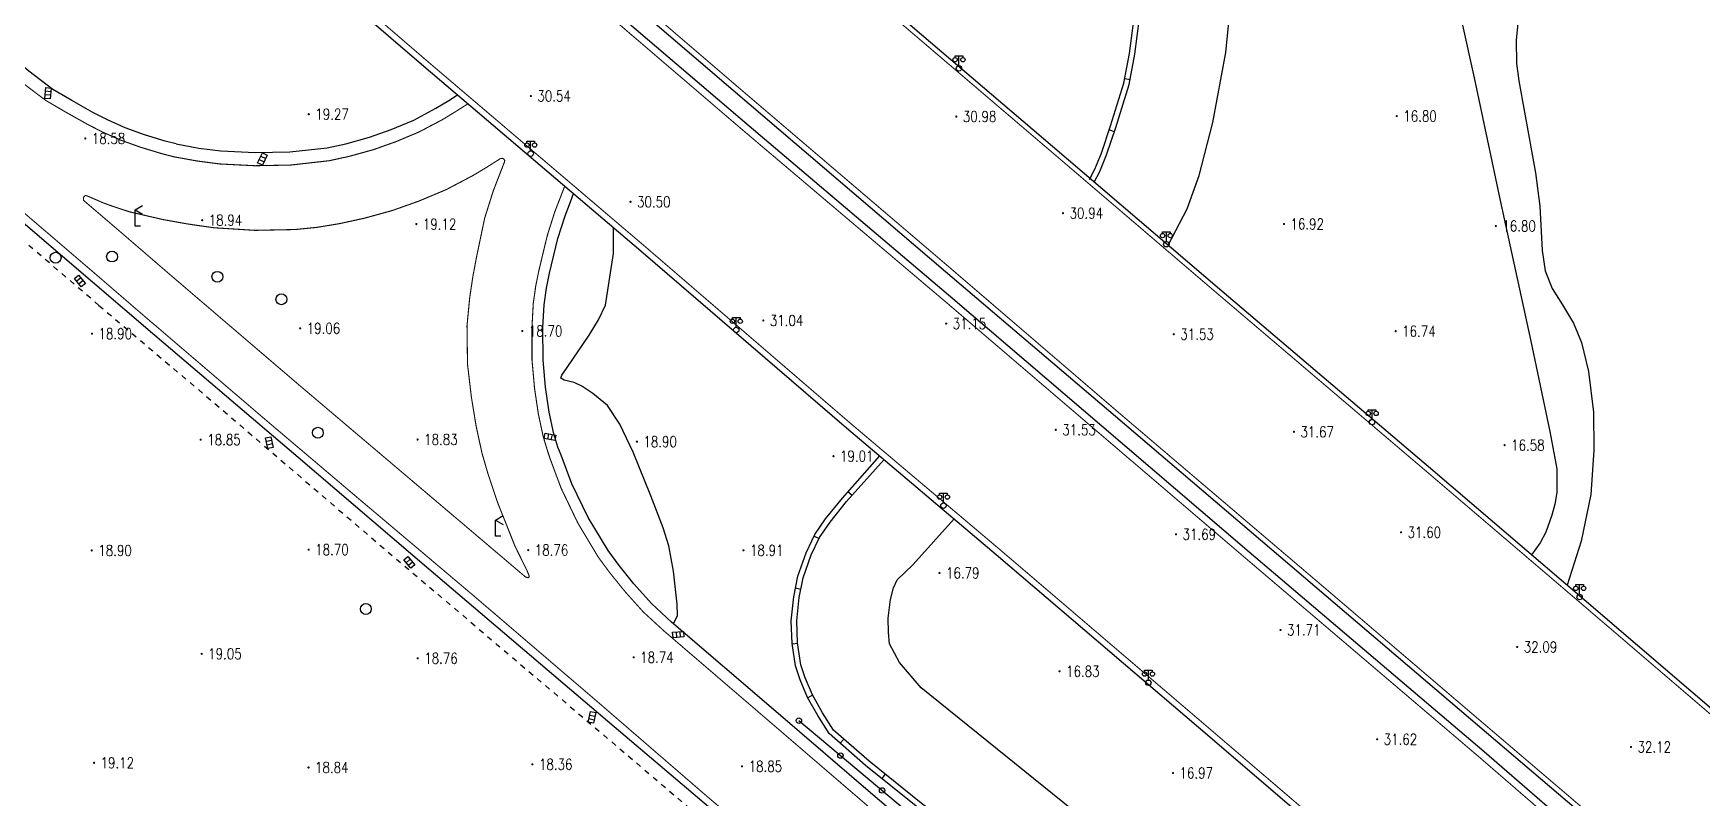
# Model space of a CAD drawing. Extents: x 404846 to 408477, y 3390929 to 3392894.
# Drawn here: x 407795.9 to 407949.5, y 3391441.5 to 3391511.8 of the extents above; entities that cross this region are included whole.
import ezdxf
from ezdxf.enums import TextEntityAlignment as Align

# ---------------------------------------------------------------- set-up
doc = ezdxf.new("R2010")
doc.units = 0
doc.header["$LTSCALE"] = 0.5
doc.linetypes.add('X6', pattern=[2, 1, -1])
doc.layers.get('0').update_dxf_attribs({"linetype": 'CONTINUOUS'})
doc.layers.add('ASSIST', color=7, linetype='CONTINUOUS', plot=False)
for name, color, linetype in [('DLDW', 11, 'CONTINUOUS'), ('DLSS', 4, 'CONTINUOUS'), ('DMTZ', 3, 'CONTINUOUS'), ('GCD', 1, 'CONTINUOUS'), ('GXYZ', 2, 'CONTINUOUS'), ('JMD', 6, 'CONTINUOUS'), ('SXSS', 5, 'CONTINUOUS'), ('ZBTZ', 3, 'CONTINUOUS')]:
    doc.layers.add(name, color=color, linetype=linetype)
doc.styles.add('HZ', font='rs.shx', dxfattribs={"width": 0.8, "bigfont": 'hztxt.shx'})
doc.linetypes.add('10422', pattern='A,0.75,[150,AAA.SHX,S=0.5,R=0,X=0,Y=0.5],1.5,[177,AAA.SHX,S=1,R=0,X=0,Y=0.4],0.75', length=3)
doc.linetypes.add('1161', pattern='A,0,[149,AAA.SHX,S=0.15,R=0,X=0,Y=0],-1.6', length=1.6)
doc.linetypes.add('444', pattern='A,4.5,[145,AAA.SHX,S=1,R=0,X=0,Y=1],4.5,-0.5,[146,AAA.SHX,S=1,R=0,X=0,Y=0],-0.5', length=10)

# ---------------------------------------------------------------- blocks, each defined once
blk = doc.blocks.new('gc097')
for p, q in [((-0.7, 2), (-0.7, 2.3)), ((-0.7, 2.3), (0.7, 2.3)), ((0, 0.5), (0, 2.3)), ((0.7, 2.3), (0.7, 2))]:
    blk.add_line(p, q)
for centre, radius in [((-0.7, 1.6), 0.4), ((0, 0), 0.5), ((0.73, 1.6), 0.4)]:
    blk.add_circle(centre, radius)
blk = doc.blocks.new('gc052')
for p, q in [((0, 3), (1.39, 3.8)), ((0, 3), (1.39, 2.2)), ((0, 0), (0, 3)), ((1, 0), (0, 0))]:
    blk.add_line(p, q)
blk = doc.blocks.new('GC200')
at = {"linetype": 'Continuous', "const_width": 0.2, "flags": 128}
blk.add_lwpolyline([(-0.1, 0, 1), (0.1, 0, 1)], format="xyb", close=True, dxfattribs=at)
blk = doc.blocks.new('gc188')
blk.add_circle((0, 0), 1)
blk = doc.blocks.new('gc041')
for p, q in [((-1, 0.5), (1, 0.5)), ((-1, -0.5), (-1, 0.5)), ((-0.33, 0.5), (-0.33, -0.5)), ((0.33, 0.5), (0.33, -0.5)), ((1, 0.5), (1, -0.5)), ((1, -0.5), (-1, -0.5))]:
    blk.add_line(p, q)
blk = doc.blocks.new('gc170')
at = {"linetype": 'Continuous'}
blk.add_circle((0, 0), 0.5, dxfattribs=at)

msp = doc.modelspace()

# ---------------------------------------------------------------- linework, layer by layer
at = {"layer": 'ASSIST', "linetype": 'Continuous', "flags": 128}
for points, elevation in [([(407717.63, 3391628.421), (407739.31, 3391610.068), (407757.814, 3391594.27), (407769.206, 3391584.474), (407791.336, 3391565.567), (407827.53, 3391534.633), (407839.699, 3391524.275), (407860.332, 3391506.583), (407879.896, 3391489.907), (407895.533, 3391476.567), (407914.944, 3391460.054), (407928.86, 3391448.177), (407948.755, 3391431.23), (407960.388, 3391421.121), (407977.245, 3391406.673), (407989.616, 3391396.083), (408002.581, 3391384.986), (408018.632, 3391371.381), (408027.382, 3391363.852)], 33.577), ([(408027.99, 3391383.346), (408012.423, 3391396.541), (407999.486, 3391407.613), (407987.136, 3391418.213), (407970.258, 3391432.721), (407958.547, 3391442.682), (407938.684, 3391459.687), (407924.758, 3391471.572), (407905.338, 3391488.092), (407889.742, 3391501.416), (407870.195, 3391518.089), (407849.543, 3391535.796), (407826.483, 3391555.483), (407803.269, 3391575.355), (407767.707, 3391605.855), (407749.178, 3391621.675)], 33.577), ([(408037.348, 3391353.393), (408020.764, 3391367.559), (408006.025, 3391380.142), (407988.964, 3391394.777), (407976.434, 3391405.494), (407961.692, 3391418.033), (407951.321, 3391426.762), (407929.474, 3391445.669), (407907.852, 3391464.069), (407894.294, 3391475.649), (407880.576, 3391487.379), (407861.8, 3391503.272), (407842.032, 3391520.164), (407828.875, 3391531.544), (407809.095, 3391548.382), (407784.996, 3391568.981), (407774.425, 3391578.052), (407742.824, 3391605.225), (407728.522, 3391617.404)], 33.662), ([(407762.181, 3391568.414), (407803.295, 3391533.316), (407818.831, 3391520.015), (407831.853, 3391508.81), (407851.819, 3391491.816), (407870.756, 3391475.519), (407884.555, 3391463.862), (407903.178, 3391447.956), (407917.763, 3391435.477), (407933.54, 3391422.298), (407951.745, 3391406.611), (407951.738, 3391406.603), (407966.451, 3391393.954), (407978.859, 3391383.245), (407996.064, 3391368.564), (408007.114, 3391359.152), (408006.216, 3391357.944), (408009.811, 3391354.882), (408026.285, 3391340.773), (408026.283, 3391340.766), (408040.074, 3391328.987)], 33.662), ([(407866.383, 3391448.552), (407900.875, 3391419.62), (407905.543, 3391415.479), (407916.358, 3391406.397), (407921.705, 3391401.66), (407927.281, 3391396.893)], 18.831)]:
    msp.add_lwpolyline(points, dxfattribs=dict(at, elevation=elevation))
at = {"layer": 'DLSS', "linetype": 'Continuous', "const_width": 0.1, "flags": 128}
for points, elevation in [([(407727.188, 3391639.712), (407748.892, 3391621.339), (407767.42, 3391605.52), (407802.983, 3391575.021), (407826.197, 3391555.148), (407849.256, 3391535.462), (407869.909, 3391517.754), (407889.456, 3391501.081), (407905.052, 3391487.757), (407924.473, 3391471.236), (407938.397, 3391459.352), (407958.261, 3391442.346), (407969.972, 3391432.386), (407986.849, 3391417.879), (407999.2, 3391407.279), (408012.137, 3391396.205), (408028.203, 3391382.588), (408036.994, 3391375.023)], 31.493), ([(407895.828, 3391476.913), (407880.23, 3391490.298), (407860.666, 3391506.975), (407840.033, 3391524.666), (407827.864, 3391535.025), (407791.671, 3391565.959), (407769.541, 3391584.865), (407758.149, 3391594.661), (407739.644, 3391610.46), (407717.963, 3391628.814)], 29.809), ([(407952.106, 3391407.03), (407933.897, 3391422.72), (407918.12, 3391435.899), (407903.537, 3391448.376), (407884.913, 3391464.284), (407871.115, 3391475.94), (407852.178, 3391492.236), (407832.212, 3391509.23), (407819.191, 3391520.434), (407803.655, 3391533.737), (407762.54, 3391568.834), (407749.423, 3391580.054), (407733.182, 3391593.964), (407718.95, 3391606.083), (407707.1, 3391616.026)], 30.22), ([(407808.834, 3391500.458), (407807.721, 3391500.747), (407805.753, 3391501.344), (407803.905, 3391502.006), (407802.209, 3391502.763), (407800.808, 3391503.489), (407798.835, 3391504.598), (407797.029, 3391505.655), (407794.718, 3391507.398), (407791.455, 3391510.16), (407785.311, 3391515.397), (407777.367, 3391522.144)], 18.96), ([(407841.622, 3391519.69), (407861.38, 3391502.779), (407880.157, 3391486.885), (407893.873, 3391475.156), (407907.432, 3391463.576), (407929.052, 3391445.178), (407950.897, 3391426.272)], 31.508), ([(407808.834, 3391500.458), (407810.953, 3391500.076), (407813.064, 3391499.799), (407816.29, 3391499.637), (407819.586, 3391499.698), (407823.151, 3391500.1), (407824.943, 3391500.491), (407827.214, 3391501.117), (407829.294, 3391501.857), (407831.431, 3391502.755), (407833.553, 3391503.874), (407834.785, 3391504.623), (407835.92, 3391505.348)], 18.699), ([(407789.108, 3391500.374), (407801.311, 3391489.931)], 18.952), ([(407807.794, 3391494.689), (407810.05, 3391494.283), (407812.527, 3391493.926), (407816.299, 3391493.688), (407820.007, 3391493.763), (407822.022, 3391493.966), (407824.106, 3391494.309), (407826.347, 3391494.797), (407828.978, 3391495.523), (407831.413, 3391496.389), (407833.939, 3391497.45), (407836.445, 3391498.772), (407837.885, 3391499.648), (407838.899, 3391500.295)], 18.703), ([(407836.055, 3391466.155), (407841.21, 3391461.78), (407841.339, 3391461.739), (407841.431, 3391461.71), (407841.517, 3391461.724), (407841.528, 3391461.761), (407841.545, 3391461.877), (407841.366, 3391462.339), (407840.252, 3391464.595), (407838.644, 3391468.629), (407837.756, 3391471.282), (407837.211, 3391473.157), (407836.672, 3391475.631), (407836.222, 3391478.383), (407835.872, 3391481.386), (407835.827, 3391484.914), (407836.074, 3391487.49), (407836.368, 3391489.449), (407836.696, 3391491.194), (407837.455, 3391494.821), (407838.251, 3391497.34), (407839.277, 3391499.988), (407839.299, 3391500.124), (407839.203, 3391500.273), (407839.068, 3391500.321), (407838.899, 3391500.295)], 18.792), ([(407807.794, 3391494.689), (407804.74, 3391495.396), (407803.318, 3391495.863), (407802.366, 3391496.203), (407800.843, 3391496.864), (407800.689, 3391496.893), (407800.555, 3391496.792), (407800.508, 3391496.644), (407800.519, 3391496.451), (407804.197, 3391493.303)], 18.947), ([(407843.228, 3391473.425), (407842.839, 3391474.716), (407842.395, 3391476.783), (407842.045, 3391479.145), (407841.814, 3391481.693), (407841.808, 3391484.758), (407841.926, 3391486.932), (407842.151, 3391488.543), (407842.441, 3391489.975), (407843.221, 3391493.219), (407843.897, 3391495.359), (407844.828, 3391497.766)], 18.823), ([(407836.055, 3391466.155), (407828.811, 3391472.293), (407820.351, 3391479.46), (407808.297, 3391489.768), (407804.209, 3391493.293)], 18.728), ([(407836.23, 3391460.227), (407825.942, 3391468.907), (407817.474, 3391476.08), (407805.406, 3391486.401), (407801.311, 3391489.931)], 18.783), ([(407960.79, 3391421.591), (407949.049, 3391431.577), (407929.155, 3391448.523), (407915.24, 3391460.4), (407895.828, 3391476.913)], 32.182), ([(407903.929, 3391414.115), (407892.762, 3391423.577), (407881.274, 3391433.43), (407872.491, 3391440.899), (407863.549, 3391448.584), (407853.954, 3391456.817), (407852.041, 3391458.573), (407850.352, 3391460.462), (407848.981, 3391462.161), (407847.914, 3391463.602), (407846.028, 3391466.752), (407844.499, 3391469.935), (407843.489, 3391472.631), (407843.228, 3391473.425)], 18.765), ([(407898.154, 3391407.299), (407886.966, 3391416.779), (407875.472, 3391426.636), (407866.707, 3391434.09), (407857.664, 3391441.806), (407848.004, 3391450.152), (407843.014, 3391454.423), (407836.23, 3391460.227)], 18.824)]:
    msp.add_lwpolyline(points, dxfattribs=dict(at, elevation=elevation))
at = {"layer": 'DLSS', "linetype": 'X6', "flags": 128}
for points, elevation in [([(407801.933, 3391486.783), (407792.527, 3391494.829), (407780.522, 3391505.149), (407772.655, 3391511.602)], 18.894), ([(407801.933, 3391486.783), (407813.36, 3391477.105), (407827.501, 3391464.976), (407838.581, 3391455.574), (407851.308, 3391444.763), (407867.558, 3391430.913)], 18.738)]:
    msp.add_lwpolyline(points, dxfattribs=dict(at, elevation=elevation))
at = {"layer": 'DMTZ', "linetype": '10422', "elevation": 16.875, "flags": 128}
msp.add_lwpolyline([(407925.037, 3391523.677), (407928.551, 3391507.716), (407930.964, 3391496.449), (407933.781, 3391483.495), (407935.534, 3391475.185), (407936.178, 3391471.739), (407936.174, 3391470.66), (407936.164, 3391469.559), (407935.993, 3391468.484), (407935.72, 3391467.466), (407935.159, 3391465.914), (407934.654, 3391464.921), (407933.83, 3391463.83)], dxfattribs=at)
at = {"layer": 'JMD', "linetype": '444', "flags": 128}
for points, elevation in [([(407849.365, 3391447.994), (407832.316, 3391462.497), (407820.274, 3391472.776), (407807.084, 3391484.005), (407795.615, 3391493.834), (407788.086, 3391500.27)], 21.147), ([(407923.052, 3391385.059), (407910.679, 3391395.638), (407898.891, 3391405.741), (407888.389, 3391414.679), (407876.119, 3391425.16), (407861.907, 3391437.353), (407849.365, 3391447.994)], 20.333)]:
    msp.add_lwpolyline(points, dxfattribs=dict(at, elevation=elevation))
at = {"layer": 'SXSS', "linetype": 'Continuous'}
for p, q in [((407896.88, 3391507.55), (407896.388, 3391507.643)), ((407895.426, 3391502.769), (407894.952, 3391502.929)), ((407871.28, 3391469.279), (407870.907, 3391469.612)), ((407868.228, 3391465.328), (407867.777, 3391465.543)), ((407866.555, 3391460.637), (407866.065, 3391460.735)), ((407866.275, 3391455.665), (407865.78, 3391455.59)), ((407867.651, 3391450.89), (407867.213, 3391450.647)), ((407870.519, 3391446.853), (407870.189, 3391446.476)), ((407874.332, 3391443.62), (407874.018, 3391443.23))]:
    msp.add_line(p, q, dxfattribs=at)
at = {"layer": 'SXSS', "color": 7, "linetype": 'Continuous', "flags": 128}
for points, elevation in [([(407893.588, 3391498.13), (407894.105, 3391499.101), (407894.707, 3391500.633), (407895.56, 3391503.169), (407896.799, 3391507.125), (407897.325, 3391509.896), (407897.969, 3391514.905), (407898.098, 3391518.787), (407897.965, 3391521.768), (407897.638, 3391525.414), (407896.506, 3391532.265), (407896.466, 3391531.65), (407895.941, 3391534.246), (407894.377, 3391541.235), (407893.093, 3391547.11)], 21.32), ([(407949.762, 3391382.271), (407945.147, 3391386.257), (407940.372, 3391390.277), (407932.962, 3391396.617), (407914.969, 3391411.971), (407899.86, 3391423.812), (407886.772, 3391433.853), (407877.65, 3391440.946), (407872.847, 3391444.816), (407869.568, 3391447.684), (407868.55, 3391449.271), (407867.637, 3391450.914), (407866.969, 3391452.499), (407866.576, 3391453.7), (407866.267, 3391455.715), (407866.186, 3391457.726), (407866.406, 3391459.89), (407866.769, 3391461.709), (407867.509, 3391463.816), (407868.275, 3391465.426), (407869.251, 3391466.823), (407870.774, 3391468.711), (407874.227, 3391472.587)], 21.227)]:
    msp.add_lwpolyline(points, dxfattribs=dict(at, elevation=elevation))
at = {"layer": 'SXSS', "linetype": '10422', "flags": 128}
for points, elevation in [([(407893.147, 3391498.365), (407893.65, 3391499.311), (407894.237, 3391500.804), (407895.084, 3391503.323), (407896.313, 3391507.247), (407896.831, 3391509.975), (407897.47, 3391514.945), (407897.598, 3391518.784), (407897.466, 3391521.735), (407897.142, 3391525.351), (407896.722, 3391527.888), (407896.721, 3391527.867), (407895.452, 3391534.142), (407893.889, 3391541.127), (407892.605, 3391547.003)], 21.32), ([(408019.649, 3391307.657), (408013.742, 3391315.361), (408007.544, 3391323.519), (408002.032, 3391330.857), (408000.724, 3391332.559), (407998.204, 3391335.848), (407996.428, 3391338.209), (407995.344, 3391339.476), (407992.866, 3391342.396), (407990.872, 3391344.785), (407990.045, 3391345.788), (407988.179, 3391347.712), (407986.198, 3391349.665), (407983.703, 3391352.103), (407981.669, 3391353.981), (407978.265, 3391356.999), (407973.561, 3391361.078), (407968.67, 3391365.234), (407963.698, 3391369.568), (407958.271, 3391374.315), (407953.435, 3391378.438), (407949.435, 3391381.893), (407944.823, 3391385.877), (407940.048, 3391389.896), (407932.637, 3391396.237), (407914.652, 3391411.584), (407899.554, 3391423.417), (407886.466, 3391433.457), (407877.34, 3391440.554), (407872.525, 3391444.433), (407869.185, 3391447.354), (407868.121, 3391449.014), (407867.187, 3391450.695), (407866.5, 3391452.324), (407866.088, 3391453.584), (407865.769, 3391455.667), (407865.685, 3391457.741), (407865.911, 3391459.964), (407866.286, 3391461.841), (407867.046, 3391464.007), (407867.841, 3391465.678), (407868.851, 3391467.124), (407870.393, 3391469.034), (407873.854, 3391472.92)], 21.227)]:
    msp.add_lwpolyline(points, dxfattribs=dict(at, elevation=elevation))
at = {"layer": 'SXSS', "linetype": 'Continuous', "elevation": 15.501, "flags": 128}
msp.add_lwpolyline([(407930.093, 3391519.981), (407931.855, 3391516.588), (407932.418, 3391514.957), (407932.675, 3391513.674), (407932.425, 3391511.193), (407932.475, 3391509.052), (407932.676, 3391507.437), (407933.19, 3391504.577), (407934.21, 3391498.973), (407934.616, 3391495.917), (407934.818, 3391491.82), (407935.108, 3391489.966), (407935.757, 3391488.348), (407936.69, 3391486.823), (407937.723, 3391485.157), (407938.463, 3391483.366), (407939.102, 3391480.688), (407939.553, 3391476.936), (407939.592, 3391473.445), (407939.307, 3391469.368), (407938.416, 3391465.073), (407937.117, 3391461.024)], dxfattribs=at)
at = {"layer": 'ZBTZ', "linetype": '1161', "flags": 128}
for points, elevation in [([(407809.048, 3391501.643), (407808.047, 3391501.907), (407806.132, 3391502.488), (407804.355, 3391503.125), (407802.732, 3391503.85), (407801.381, 3391504.55), (407799.435, 3391505.644), (407797.698, 3391506.66), (407795.471, 3391508.34), (407792.236, 3391511.079), (407786.093, 3391516.315), (407778.147, 3391523.062)], 18.96), ([(407900.377, 3391492.33), (407902.153, 3391495.654), (407903.23, 3391498.735), (407904.505, 3391503.62), (407905.693, 3391510.066), (407906.265, 3391515.644), (407905.691, 3391522.066)], 17.014), ([(407809.048, 3391501.643), (407811.138, 3391501.266), (407813.173, 3391500.999), (407816.309, 3391500.842), (407819.507, 3391500.901), (407822.955, 3391501.29), (407824.654, 3391501.66), (407826.852, 3391502.266), (407828.858, 3391502.98), (407830.916, 3391503.845), (407832.959, 3391504.922), (407834.148, 3391505.645), (407834.961, 3391506.164)], 18.699), ([(407844.198, 3391473.717), (407843.82, 3391474.969), (407843.393, 3391476.963), (407843.051, 3391479.265), (407842.827, 3391481.739), (407842.821, 3391484.731), (407842.935, 3391486.834), (407843.15, 3391488.373), (407843.43, 3391489.756), (407844.198, 3391492.947), (407844.854, 3391495.024), (407845.357, 3391496.325), (407845.635, 3391497.079)], 18.826), ([(407848.583, 3391486.81), (407849.328, 3391491.554), (407849.307, 3391493.954)], 18.816), ([(407854.852, 3391457.469), (407855.196, 3391458.237), (407855.163, 3391459.268), (407854.842, 3391462.3), (407854.425, 3391464.647), (407853.9, 3391466.292), (407852.754, 3391469.25), (407851.13, 3391473.281), (407849.906, 3391475.857), (407848.755, 3391477.569), (407847.408, 3391478.655), (407846.414, 3391479.341), (407845.688, 3391479.69), (407844.769, 3391479.906), (407844.475, 3391480.068), (407844.559, 3391480.362), (407845.045, 3391481.054), (407847.07, 3391484.036), (407847.948, 3391485.465), (407848.583, 3391486.81)], 18.781), ([(407904.627, 3391414.939), (407893.462, 3391424.399), (407881.976, 3391434.251), (407873.193, 3391441.72), (407864.252, 3391449.403), (407854.671, 3391457.625), (407852.81, 3391459.332), (407851.175, 3391461.161), (407849.835, 3391462.822), (407848.813, 3391464.202), (407846.98, 3391467.265), (407845.493, 3391470.359), (407844.508, 3391472.989), (407844.198, 3391473.717)], 18.765), ([(407906.619, 3391431.321), (407902.787, 3391431.274), (407877.658, 3391451.564), (407875.665, 3391453.907), (407874.734, 3391455.632), (407874.628, 3391456.669), (407874.615, 3391458.001), (407874.822, 3391459.694), (407875.094, 3391460.793), (407875.428, 3391461.514), (407876.866, 3391462.896), (407880.675, 3391467.14)], 16.781)]:
    msp.add_lwpolyline(points, dxfattribs=dict(at, elevation=elevation))

# ---------------------------------------------------------------- block references
at = {"layer": 'DLDW', "linetype": 'Continuous', "xscale": 0.5, "yscale": 0.5}
for p in [(407881.124, 3391508.597, 31.144), (407841.688, 3391500.743, 31.333), (407900.221, 3391492.409, 32.012), (407860.619, 3391484.514, 31.606), (407919.167, 3391476.03, 31.869), (407879.696, 3391468.339, 32.269), (407938.275, 3391459.929, 32.949), (407898.568, 3391452.036, 32.189)]:
    msp.add_blockref('gc097', p, dxfattribs=at)
at = {"layer": 'DLSS', "linetype": 'Continuous', "xscale": 0.5, "yscale": 0.5}
for p in [(407805.257, 3391494.07, 19.283), (407838.451, 3391465.522, 18.994)]:
    msp.add_blockref('gc052', p, dxfattribs=at)
at = {"layer": 'GCD', "linetype": 'Continuous'}
ref = msp.add_blockref('GC200', (407841.704, 3391506.053, 30.536), dxfattribs=dict(at, xscale=0.5, yscale=0.5, zscale=0.5))
ref.add_attrib('height', '30.54', dxfattribs={"linetype": 'Continuous', "height": 1, "style": 'HZ', "width": 0.8}).set_placement((407842.304, 3391506.053, 30.536), align=Align.MIDDLE_LEFT)
ref = msp.add_blockref('GC200', (407821.258, 3391504.38, 19.273), dxfattribs=dict(at, xscale=0.5, yscale=0.5, zscale=0.5))
ref.add_attrib('height', '19.27', dxfattribs={"linetype": 'Continuous', "height": 1, "style": 'HZ', "width": 0.8}).set_placement((407821.858, 3391504.38, 19.273), align=Align.MIDDLE_LEFT)
ref = msp.add_blockref('GC200', (407880.881, 3391504.164, 30.976), dxfattribs=dict(at, xscale=0.5, yscale=0.5, zscale=0.5))
ref.add_attrib('height', '30.98', dxfattribs={"linetype": 'Continuous', "height": 1, "style": 'HZ', "width": 0.8}).set_placement((407881.481, 3391504.164, 30.976), align=Align.MIDDLE_LEFT)
ref = msp.add_blockref('GC200', (407921.437, 3391504.206, 16.8), dxfattribs=dict(at, xscale=0.5, yscale=0.5, zscale=0.5))
ref.add_attrib('height', '16.80', dxfattribs={"linetype": 'Continuous', "height": 1, "style": 'HZ', "width": 0.8}).set_placement((407922.037, 3391504.206, 16.8), align=Align.MIDDLE_LEFT)
ref = msp.add_blockref('GC200', (407800.675, 3391502.146, 18.581), dxfattribs=dict(at, xscale=0.5, yscale=0.5, zscale=0.5))
ref.add_attrib('height', '18.58', dxfattribs={"linetype": 'Continuous', "height": 1, "style": 'HZ', "width": 0.8}).set_placement((407801.275, 3391502.146, 18.581), align=Align.MIDDLE_LEFT)
ref = msp.add_blockref('GC200', (407850.88, 3391496.315, 30.496), dxfattribs=dict(at, xscale=0.5, yscale=0.5, zscale=0.5))
ref.add_attrib('height', '30.50', dxfattribs={"linetype": 'Continuous', "height": 1, "style": 'HZ', "width": 0.8}).set_placement((407851.48, 3391496.315, 30.496), align=Align.MIDDLE_LEFT)
ref = msp.add_blockref('GC200', (407811.443, 3391494.622, 18.944), dxfattribs=dict(at, xscale=0.5, yscale=0.5, zscale=0.5))
ref.add_attrib('height', '18.94', dxfattribs={"linetype": 'Continuous', "height": 1, "style": 'HZ', "width": 0.8}).set_placement((407812.043, 3391494.622, 18.944), align=Align.MIDDLE_LEFT)
ref = msp.add_blockref('GC200', (407890.71, 3391495.269, 30.944), dxfattribs=dict(at, xscale=0.5, yscale=0.5, zscale=0.5))
ref.add_attrib('height', '30.94', dxfattribs={"linetype": 'Continuous', "height": 1, "style": 'HZ', "width": 0.8}).set_placement((407891.31, 3391495.269, 30.944), align=Align.MIDDLE_LEFT)
ref = msp.add_blockref('GC200', (407831.161, 3391494.261, 19.12), dxfattribs=dict(at, xscale=0.5, yscale=0.5, zscale=0.5))
ref.add_attrib('height', '19.12', dxfattribs={"linetype": 'Continuous', "height": 1, "style": 'HZ', "width": 0.8}).set_placement((407831.761, 3391494.261, 19.12), align=Align.MIDDLE_LEFT)
ref = msp.add_blockref('GC200', (407911.049, 3391494.269, 16.92), dxfattribs=dict(at, xscale=0.5, yscale=0.5, zscale=0.5))
ref.add_attrib('height', '16.92', dxfattribs={"linetype": 'Continuous', "height": 1, "style": 'HZ', "width": 0.8}).set_placement((407911.649, 3391494.269, 16.92), align=Align.MIDDLE_LEFT)
ref = msp.add_blockref('GC200', (407930.559, 3391494.086, 16.8), dxfattribs=dict(at, xscale=0.5, yscale=0.5, zscale=0.5))
ref.add_attrib('height', '16.80', dxfattribs={"linetype": 'Continuous', "height": 1, "style": 'HZ', "width": 0.8}).set_placement((407931.159, 3391494.086, 16.8), align=Align.MIDDLE_LEFT)
ref = msp.add_blockref('GC200', (407863.109, 3391485.389, 31.04), dxfattribs=dict(at, xscale=0.5, yscale=0.5, zscale=0.5))
ref.add_attrib('height', '31.04', dxfattribs={"linetype": 'Continuous', "height": 1, "style": 'HZ', "width": 0.8}).set_placement((407863.709, 3391485.389, 31.04), align=Align.MIDDLE_LEFT)
ref = msp.add_blockref('GC200', (407801.297, 3391484.176, 18.896), dxfattribs=dict(at, xscale=0.5, yscale=0.5, zscale=0.5))
ref.add_attrib('height', '18.90', dxfattribs={"linetype": 'Continuous', "height": 1, "style": 'HZ', "width": 0.8}).set_placement((407801.897, 3391484.176, 18.896), align=Align.MIDDLE_LEFT)
ref = msp.add_blockref('GC200', (407820.466, 3391484.668, 19.056), dxfattribs=dict(at, xscale=0.5, yscale=0.5, zscale=0.5))
ref.add_attrib('height', '19.06', dxfattribs={"linetype": 'Continuous', "height": 1, "style": 'HZ', "width": 0.8}).set_placement((407821.066, 3391484.668, 19.056), align=Align.MIDDLE_LEFT)
ref = msp.add_blockref('GC200', (407840.918, 3391484.417, 18.7), dxfattribs=dict(at, xscale=0.5, yscale=0.5, zscale=0.5))
ref.add_attrib('height', '18.70', dxfattribs={"linetype": 'Continuous', "height": 1, "style": 'HZ', "width": 0.8}).set_placement((407841.518, 3391484.417, 18.7), align=Align.MIDDLE_LEFT)
ref = msp.add_blockref('GC200', (407879.949, 3391485.101, 31.152), dxfattribs=dict(at, xscale=0.5, yscale=0.5, zscale=0.5))
ref.add_attrib('height', '31.15', dxfattribs={"linetype": 'Continuous', "height": 1, "style": 'HZ', "width": 0.8}).set_placement((407880.549, 3391485.101, 31.152), align=Align.MIDDLE_LEFT)
ref = msp.add_blockref('GC200', (407900.905, 3391484.124, 31.531), dxfattribs=dict(at, xscale=0.5, yscale=0.5, zscale=0.5))
ref.add_attrib('height', '31.53', dxfattribs={"linetype": 'Continuous', "height": 1, "style": 'HZ', "width": 0.8}).set_placement((407901.505, 3391484.124, 31.531), align=Align.MIDDLE_LEFT)
ref = msp.add_blockref('GC200', (407921.339, 3391484.404, 16.74), dxfattribs=dict(at, xscale=0.5, yscale=0.5, zscale=0.5))
ref.add_attrib('height', '16.74', dxfattribs={"linetype": 'Continuous', "height": 1, "style": 'HZ', "width": 0.8}).set_placement((407921.939, 3391484.404, 16.74), align=Align.MIDDLE_LEFT)
ref = msp.add_blockref('GC200', (407811.308, 3391474.413, 18.848), dxfattribs=dict(at, xscale=0.5, yscale=0.5, zscale=0.5))
ref.add_attrib('height', '18.85', dxfattribs={"linetype": 'Continuous', "height": 1, "style": 'HZ', "width": 0.8}).set_placement((407811.908, 3391474.413, 18.848), align=Align.MIDDLE_LEFT)
ref = msp.add_blockref('GC200', (407831.278, 3391474.431, 18.832), dxfattribs=dict(at, xscale=0.5, yscale=0.5, zscale=0.5))
ref.add_attrib('height', '18.83', dxfattribs={"linetype": 'Continuous', "height": 1, "style": 'HZ', "width": 0.8}).set_placement((407831.878, 3391474.431, 18.832), align=Align.MIDDLE_LEFT)
ref = msp.add_blockref('GC200', (407890.039, 3391475.324, 31.531), dxfattribs=dict(at, xscale=0.5, yscale=0.5, zscale=0.5))
ref.add_attrib('height', '31.53', dxfattribs={"linetype": 'Continuous', "height": 1, "style": 'HZ', "width": 0.8}).set_placement((407890.639, 3391475.324, 31.531), align=Align.MIDDLE_LEFT)
ref = msp.add_blockref('GC200', (407911.969, 3391475.14, 31.668), dxfattribs=dict(at, xscale=0.5, yscale=0.5, zscale=0.5))
ref.add_attrib('height', '31.67', dxfattribs={"linetype": 'Continuous', "height": 1, "style": 'HZ', "width": 0.8}).set_placement((407912.569, 3391475.14, 31.668), align=Align.MIDDLE_LEFT)
ref = msp.add_blockref('GC200', (407851.469, 3391474.237, 18.896), dxfattribs=dict(at, xscale=0.5, yscale=0.5, zscale=0.5))
ref.add_attrib('height', '18.90', dxfattribs={"linetype": 'Continuous', "height": 1, "style": 'HZ', "width": 0.8}).set_placement((407852.069, 3391474.237, 18.896), align=Align.MIDDLE_LEFT)
ref = msp.add_blockref('GC200', (407869.57, 3391472.899, 19.008), dxfattribs=dict(at, xscale=0.5, yscale=0.5, zscale=0.5))
ref.add_attrib('height', '19.01', dxfattribs={"linetype": 'Continuous', "height": 1, "style": 'HZ', "width": 0.8}).set_placement((407870.17, 3391472.899, 19.008), align=Align.MIDDLE_LEFT)
ref = msp.add_blockref('GC200', (407931.367, 3391473.916, 16.58), dxfattribs=dict(at, xscale=0.5, yscale=0.5, zscale=0.5))
ref.add_attrib('height', '16.58', dxfattribs={"linetype": 'Continuous', "height": 1, "style": 'HZ', "width": 0.8}).set_placement((407931.967, 3391473.916, 16.58), align=Align.MIDDLE_LEFT)
ref = msp.add_blockref('GC200', (407901.113, 3391465.708, 31.691), dxfattribs=dict(at, xscale=0.5, yscale=0.5, zscale=0.5))
ref.add_attrib('height', '31.69', dxfattribs={"linetype": 'Continuous', "height": 1, "style": 'HZ', "width": 0.8}).set_placement((407901.713, 3391465.708, 31.691), align=Align.MIDDLE_LEFT)
ref = msp.add_blockref('GC200', (407921.833, 3391465.883, 31.599), dxfattribs=dict(at, xscale=0.5, yscale=0.5, zscale=0.5))
ref.add_attrib('height', '31.60', dxfattribs={"linetype": 'Continuous', "height": 1, "style": 'HZ', "width": 0.8}).set_placement((407922.433, 3391465.883, 31.599), align=Align.MIDDLE_LEFT)
ref = msp.add_blockref('GC200', (407801.274, 3391464.221, 18.896), dxfattribs=dict(at, xscale=0.5, yscale=0.5, zscale=0.5))
ref.add_attrib('height', '18.90', dxfattribs={"linetype": 'Continuous', "height": 1, "style": 'HZ', "width": 0.8}).set_placement((407801.874, 3391464.221, 18.896), align=Align.MIDDLE_LEFT)
ref = msp.add_blockref('GC200', (407821.249, 3391464.293, 18.704), dxfattribs=dict(at, xscale=0.5, yscale=0.5, zscale=0.5))
ref.add_attrib('height', '18.70', dxfattribs={"linetype": 'Continuous', "height": 1, "style": 'HZ', "width": 0.8}).set_placement((407821.849, 3391464.293, 18.704), align=Align.MIDDLE_LEFT)
ref = msp.add_blockref('GC200', (407841.465, 3391464.253, 18.76), dxfattribs=dict(at, xscale=0.5, yscale=0.5, zscale=0.5))
ref.add_attrib('height', '18.76', dxfattribs={"linetype": 'Continuous', "height": 1, "style": 'HZ', "width": 0.8}).set_placement((407842.065, 3391464.253, 18.76), align=Align.MIDDLE_LEFT)
ref = msp.add_blockref('GC200', (407861.281, 3391464.236, 18.912), dxfattribs=dict(at, xscale=0.5, yscale=0.5, zscale=0.5))
ref.add_attrib('height', '18.91', dxfattribs={"linetype": 'Continuous', "height": 1, "style": 'HZ', "width": 0.8}).set_placement((407861.881, 3391464.236, 18.912), align=Align.MIDDLE_LEFT)
ref = msp.add_blockref('GC200', (407879.333, 3391462.145, 16.789), dxfattribs=dict(at, xscale=0.5, yscale=0.5, zscale=0.5))
ref.add_attrib('height', '16.79', dxfattribs={"linetype": 'Continuous', "height": 1, "style": 'HZ', "width": 0.8}).set_placement((407879.933, 3391462.145, 16.789), align=Align.MIDDLE_LEFT)
ref = msp.add_blockref('GC200', (407910.734, 3391456.898, 31.713), dxfattribs=dict(at, xscale=0.5, yscale=0.5, zscale=0.5))
ref.add_attrib('height', '31.71', dxfattribs={"linetype": 'Continuous', "height": 1, "style": 'HZ', "width": 0.8}).set_placement((407911.334, 3391456.898, 31.713), align=Align.MIDDLE_LEFT)
ref = msp.add_blockref('GC200', (407811.396, 3391454.703, 19.049), dxfattribs=dict(at, xscale=0.5, yscale=0.5, zscale=0.5))
ref.add_attrib('height', '19.05', dxfattribs={"linetype": 'Continuous', "height": 1, "style": 'HZ', "width": 0.8}).set_placement((407811.996, 3391454.703, 19.049), align=Align.MIDDLE_LEFT)
ref = msp.add_blockref('GC200', (407932.53, 3391455.338, 32.093), dxfattribs=dict(at, xscale=0.5, yscale=0.5, zscale=0.5))
ref.add_attrib('height', '32.09', dxfattribs={"linetype": 'Continuous', "height": 1, "style": 'HZ', "width": 0.8}).set_placement((407933.13, 3391455.338, 32.093), align=Align.MIDDLE_LEFT)
ref = msp.add_blockref('GC200', (407831.289, 3391454.295, 18.76), dxfattribs=dict(at, xscale=0.5, yscale=0.5, zscale=0.5))
ref.add_attrib('height', '18.76', dxfattribs={"linetype": 'Continuous', "height": 1, "style": 'HZ', "width": 0.8}).set_placement((407831.889, 3391454.295, 18.76), align=Align.MIDDLE_LEFT)
ref = msp.add_blockref('GC200', (407851.167, 3391454.375, 18.736), dxfattribs=dict(at, xscale=0.5, yscale=0.5, zscale=0.5))
ref.add_attrib('height', '18.74', dxfattribs={"linetype": 'Continuous', "height": 1, "style": 'HZ', "width": 0.8}).set_placement((407851.767, 3391454.375, 18.736), align=Align.MIDDLE_LEFT)
ref = msp.add_blockref('GC200', (407890.388, 3391453.098, 16.834), dxfattribs=dict(at, xscale=0.5, yscale=0.5, zscale=0.5))
ref.add_attrib('height', '16.83', dxfattribs={"linetype": 'Continuous', "height": 1, "style": 'HZ', "width": 0.8}).set_placement((407890.988, 3391453.098, 16.834), align=Align.MIDDLE_LEFT)
ref = msp.add_blockref('GC200', (407919.634, 3391446.834, 31.622), dxfattribs=dict(at, xscale=0.5, yscale=0.5, zscale=0.5))
ref.add_attrib('height', '31.62', dxfattribs={"linetype": 'Continuous', "height": 1, "style": 'HZ', "width": 0.8}).set_placement((407920.234, 3391446.834, 31.622), align=Align.MIDDLE_LEFT)
ref = msp.add_blockref('GC200', (407943.012, 3391446.127, 32.12), dxfattribs=dict(at, xscale=0.5, yscale=0.5, zscale=0.5))
ref.add_attrib('height', '32.12', dxfattribs={"linetype": 'Continuous', "height": 1, "style": 'HZ', "width": 0.8}).set_placement((407943.612, 3391446.127, 32.12), align=Align.MIDDLE_LEFT)
ref = msp.add_blockref('GC200', (407801.488, 3391444.668, 19.12), dxfattribs=dict(at, xscale=0.5, yscale=0.5, zscale=0.5))
ref.add_attrib('height', '19.12', dxfattribs={"linetype": 'Continuous', "height": 1, "style": 'HZ', "width": 0.8}).set_placement((407802.088, 3391444.668, 19.12), align=Align.MIDDLE_LEFT)
ref = msp.add_blockref('GC200', (407821.231, 3391444.237, 18.84), dxfattribs=dict(at, xscale=0.5, yscale=0.5, zscale=0.5))
ref.add_attrib('height', '18.84', dxfattribs={"linetype": 'Continuous', "height": 1, "style": 'HZ', "width": 0.8}).set_placement((407821.831, 3391444.237, 18.84), align=Align.MIDDLE_LEFT)
ref = msp.add_blockref('GC200', (407841.85, 3391444.528, 18.36), dxfattribs=dict(at, xscale=0.5, yscale=0.5, zscale=0.5))
ref.add_attrib('height', '18.36', dxfattribs={"linetype": 'Continuous', "height": 1, "style": 'HZ', "width": 0.8}).set_placement((407842.45, 3391444.528, 18.36), align=Align.MIDDLE_LEFT)
ref = msp.add_blockref('GC200', (407861.156, 3391444.346, 18.848), dxfattribs=dict(at, xscale=0.5, yscale=0.5, zscale=0.5))
ref.add_attrib('height', '18.85', dxfattribs={"linetype": 'Continuous', "height": 1, "style": 'HZ', "width": 0.8}).set_placement((407861.756, 3391444.346, 18.848), align=Align.MIDDLE_LEFT)
ref = msp.add_blockref('GC200', (407900.837, 3391443.735, 16.971), dxfattribs=dict(at, xscale=0.5, yscale=0.5, zscale=0.5))
ref.add_attrib('height', '16.97', dxfattribs={"linetype": 'Continuous', "height": 1, "style": 'HZ', "width": 0.8}).set_placement((407901.437, 3391443.735, 16.971), align=Align.MIDDLE_LEFT)
at = {"layer": 'GXYZ', "linetype": 'Continuous', "xscale": 0.5, "yscale": 0.5}
for p, rotation in [((407797.243, 3391506.311, 18.832), 264.2223138454591), ((407816.99, 3391500.26, 18.718), 64.22856883416529), ((407800.182, 3391489.031, 18.887), 309.4965969800984), ((407843.474, 3391474.677, 18.875), 168.0864039588198), ((407817.628, 3391474.139, 18.807), 282.281101711387), ((407830.52, 3391463.12, 18.807), 310.1841463342552), ((407855.276, 3391456.474, 18.778), 3.927587517528935), ((407847.332, 3391448.853, 18.847), 77.78184730989182)]:
    msp.add_blockref('gc041', p, dxfattribs=dict(at, rotation=rotation))
for p in [(407803.143, 3391491.275, 19.015), (407797.948, 3391491.167, 19.082), (407812.844, 3391489.414, 18.819), (407818.736, 3391487.339, 18.819), (407822.094, 3391475.06, 18.842), (407826.512, 3391458.83, 18.807)]:
    msp.add_blockref('gc188', p, dxfattribs=at)
at = {"layer": 'ZBTZ', "linetype": 'Continuous', "xscale": 0.5, "yscale": 0.5, "rotation": 320.009968200116}
for p in [(407866.383, 3391448.552), (407870.214, 3391445.339), (407874.045, 3391442.125)]:
    msp.add_blockref('gc170', p, dxfattribs=at)

doc.saveas('drawing.dxf')
